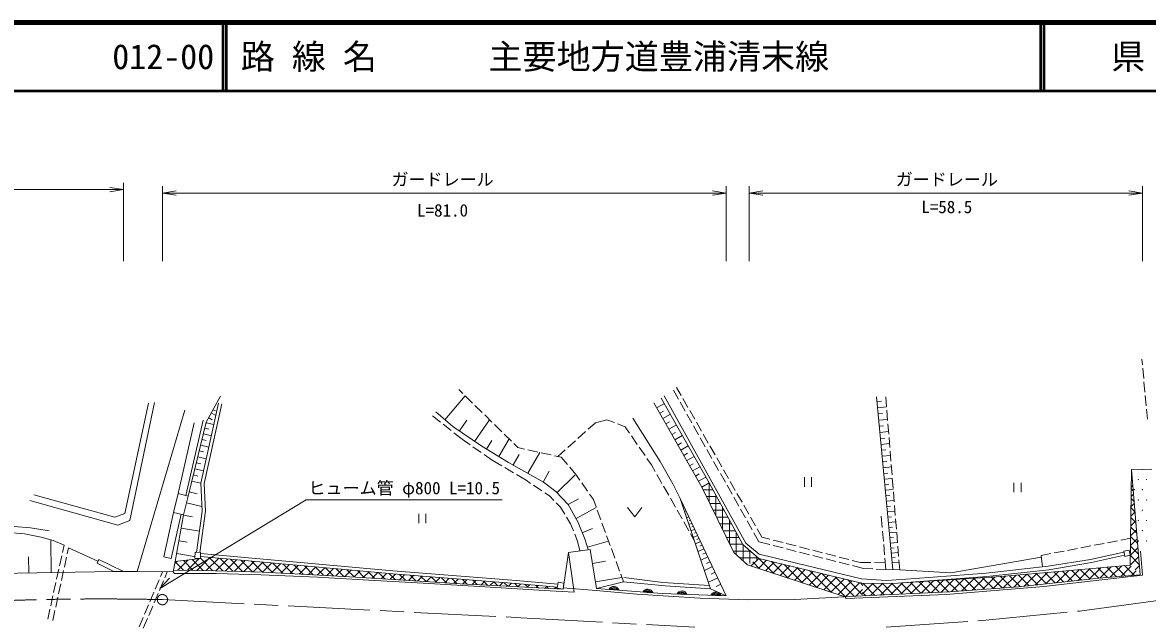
# Model space of a CAD drawing. Units: millimetres, scale not verified. Extents: x 40000 to 680000, y 20000 to 380000.
# Drawn here: x 148346 to 313458, y 292186 to 380000 of the extents above; entities that cross this region are included whole.
import ezdxf
from ezdxf.enums import TextEntityAlignment as Align

# ---------------------------------------------------------------- set-up
doc = ezdxf.new("R2010")
doc.units = ezdxf.units.MM
doc.header["$LTSCALE"] = 1000
doc.linetypes.add('CHAIN', pattern=[18.5, 12, -1.5, 3.5, -1.5])
for name, color, linetype, lineweight in [('M-BMK', 2, 'CHAIN', 13), ('M-STR-HTXT', 7, 'Continuous', 13), ('M-TTL', 2, 'Continuous', 140), ('M-TTL-LINE', 7, 'Continuous', 50), ('M-WORK', 1, 'Continuous', 13)]:
    doc.layers.add(name, color=color, linetype=linetype, lineweight=lineweight)
doc.layers.add('M-TTL-TXT', color=7, linetype='Continuous')
doc.styles.add('ＭＳ ゴシック', font='')
doc.styles.get('ＭＳ ゴシック').set_extended_font_data('MS Gothic')

# ---------------------------------------------------------------- blocks, each defined once
blk = doc.blocks.new('open_arrow')
at = {"color": 0, "linetype": 'Continuous', "lineweight": -2}
blk.add_lwpolyline([(7.5, 1.25), (0, 0), (7.5, -1.25)], dxfattribs=at)

msp = doc.modelspace()

# ---------------------------------------------------------------- hatches: boundary and pattern name
at = {"layer": 'M-WORK'}
h = msp.add_hatch(dxfattribs=at)
h.set_pattern_fill('USER', color=256, style=0, pattern_type=2)
h.set_pattern_definition([(45, (310925, 300456), (-707.11, 707.11), []), (135, (310925, 300456), (-707.11, -707.11), [])])
h.paths.add_polyline_path([(310925, 300456), (311125, 314469), (312404, 299044)])
h = msp.add_hatch(dxfattribs=at)
h.set_pattern_fill('USER', color=256, style=0, pattern_type=2)
h.set_pattern_definition([(0, (249106, 312497), (-0, 1000), []), (90, (249106, 312497), (-1000, 0), [])])
h.paths.add_polyline_path([(249106, 312497), (254087, 303466), (256405, 301441), (254771, 300487), (252733, 302285), (248040, 311885)])
h = msp.add_hatch(dxfattribs=at)
h.set_pattern_fill('USER', color=256, style=0, pattern_type=2)
h.set_pattern_definition([(45, (183574, 299412), (-707.107, 707.107), []), (135, (183574, 299412), (-707.107, -707.107), [])])
h.paths.add_polyline_path([(183574, 299412), (191069, 299039), (197214, 298701), (205082, 298186), (212594, 297724), (219335, 297360), (227682, 296934), (226840, 297063), (226864, 297220), (220743, 297734), (202679, 299173), (174462, 301700), (174446, 301410), (170776, 300960), (170517, 299730), (176665, 299625)])
h = msp.add_hatch(dxfattribs=at)
h.set_pattern_fill('USER', color=256, style=0, pattern_type=2)
h.set_pattern_definition([(45, (256405, 301441), (-707.107, 707.107), []), (135, (256405, 301441), (-707.107, -707.107), [])])
h.paths.add_polyline_path([(256405, 301441), (271724, 297738), (271564, 295927), (269082, 295799), (254771, 300487)])
h = msp.add_hatch(dxfattribs=at)
h.set_pattern_fill('USER', color=256, style=0, pattern_type=2)
h.set_pattern_definition([(45, (271724, 297738), (-707.107, 707.107), []), (135, (271724, 297738), (-707.107, -707.107), [])])
h.paths.add_polyline_path([(271724, 297738), (276839, 297818), (291251, 298724), (298218, 299337), (310925, 300456), (312404, 299044), (306303, 298511), (294528, 297259), (284458, 296540), (271564, 295927)])

# ---------------------------------------------------------------- linework, layer by layer
at = {"layer": 'M-BMK'}
for p, q in [((168880, 295386), (221467, 292736)), ((303460, 293708), (317007, 295506)), ((221467, 292736), (247029, 291345)), ((275108, 291370), (289734, 292369)), ((289734, 292369), (303460, 293708))]:
    msp.add_line(p, q, dxfattribs=at)
msp.add_circle((168880, 295386), 750, dxfattribs=at)
msp.add_arc((159877, -104512), 400000, 88.71026, 103.07457, dxfattribs=at)
at = {"layer": 'M-STR-HTXT'}
for p, q in [((73390, 355500), (163154, 355500)), ((163154, 345000), (163154, 356500)), ((168894, 345000), (168894, 356000)), ((168894, 355000), (251628, 355000)), ((251628, 345000), (251628, 356000)), ((255000, 345000), (255000, 356000)), ((255000, 355000), (312701, 355000)), ((312701, 345000), (312701, 356000)), ((168500, 297000), (169901, 298548))]:
    msp.add_line(p, q, dxfattribs=at)
msp.add_lwpolyline([(168500, 297000), (190000, 310000), (218750, 310000)], dxfattribs=at)
at = {"layer": 'M-TTL'}
msp.add_line((680000, 380000), (40000, 380000), dxfattribs=at)
at = {"layer": 'M-TTL-LINE'}
for p, q in [((177750, 380000), (177750, 370000)), ((178250, 380000), (178250, 370000)), ((297750, 380000), (297750, 370000)), ((298250, 380000), (298250, 370000)), ((40000, 370000), (680000, 370000))]:
    msp.add_line(p, q, dxfattribs=at)
at = {"layer": 'M-WORK'}
for p, q in [((312717, 329799), (312640, 330646)), ((312897, 327807), (312762, 329301)), ((313076, 325815), (312941, 327309)), ((210341, 321767), (213303, 325287)), ((212969, 325615), (212369, 326203)), ((243870, 326104), (244619, 324777)), ((244336, 326503), (245026, 325296)), ((313256, 323823), (313121, 325317)), ((163354, 308030), (166818, 324188)), ((167737, 324268), (164122, 307004)), ((177136, 324216), (174505, 312450)), ((177624, 324107), (175008, 312408)), ((175322, 321412), (177400, 325222)), ((214396, 324214), (213325, 325265)), ((215823, 322813), (214753, 323864)), ((241007, 324219), (248040, 311885)), ((241416, 323501), (242546, 324145)), ((249106, 312497), (242099, 324939)), ((242512, 325261), (254487, 303691)), ((244865, 324342), (245602, 323036)), ((245274, 324862), (246017, 323559)), ((276065, 299784), (273683, 325125)), ((273746, 324448), (274410, 324510)), ((273834, 323519), (275161, 323644)), ((275041, 325125), (275160, 323658)), ((165154, 299520), (172171, 323160)), ((175669, 322049), (176178, 321771)), ((176058, 322762), (176729, 322396)), ((176314, 323231), (176650, 323048)), ((208496, 322351), (209692, 321407)), ((208989, 322904), (211506, 320786)), ((217250, 321412), (216180, 322463)), ((237941, 322017), (241937, 315623)), ((241864, 322716), (242425, 323036)), ((242312, 321931), (243433, 322570)), ((245848, 322600), (246586, 321294)), ((246265, 323125), (247009, 321823)), ((273919, 322607), (274571, 322668)), ((275200, 323159), (275321, 321664)), ((313436, 321831), (313301, 323325)), ((171185, 310952), (173546, 321332)), ((174842, 321723), (172302, 310670)), ((172681, 310575), (175322, 321412)), ((175104, 320517), (175683, 320375)), ((175301, 321327), (176429, 321053)), ((210085, 321098), (211263, 320169)), ((211506, 320786), (215742, 317869)), ((212477, 320118), (213572, 321707)), ((214702, 318585), (216892, 321764)), ((218678, 320011), (217607, 321062)), ((231357, 320362), (232434, 321332)), ((232434, 321332), (234113, 321759)), ((234113, 321759), (235211, 321341)), ((235678, 321164), (236777, 320746)), ((236777, 320746), (237437, 319792)), ((242756, 321152), (243312, 321469)), ((243200, 320373), (244313, 321008)), ((246832, 320859), (247569, 319553)), ((247257, 321389), (248001, 320086)), ((274005, 321694), (275308, 321817)), ((274089, 320799), (274729, 320859)), ((275361, 321166), (275482, 319671)), ((174703, 318873), (175298, 318728)), ((174906, 319706), (176064, 319423)), ((211655, 319859), (212852, 318915)), ((212852, 318915), (214042, 318089)), ((216450, 317447), (217213, 318728)), ((218243, 316379), (219769, 318940)), ((220105, 318610), (219034, 319661)), ((228385, 317684), (229499, 318688)), ((229871, 319023), (230985, 320027)), ((237722, 319381), (238576, 318148)), ((243641, 319600), (244193, 319915)), ((244082, 318826), (245187, 319456)), ((247815, 319117), (248553, 317811)), ((248249, 319652), (248993, 318349)), ((274174, 319903), (275453, 320023)), ((274256, 319024), (274884, 319083)), ((275522, 319172), (275643, 317677)), ((174291, 317183), (174903, 317034)), ((174500, 318039), (175690, 317749)), ((214453, 317804), (215686, 316949)), ((215742, 317869), (219698, 315511)), ((221061, 317672), (220462, 318260)), ((222040, 317456), (221061, 317672)), ((223994, 317026), (222529, 317348)), ((226936, 316378), (228013, 317349)), ((238861, 317737), (239714, 316504)), ((244520, 318059), (245068, 318371)), ((244957, 317291), (246054, 317916)), ((248798, 317376), (249536, 316069)), ((249241, 317915), (249985, 316613)), ((274339, 318144), (275595, 318262)), ((274420, 317281), (275037, 317339)), ((275683, 317179), (275803, 315684)), ((173868, 315448), (174496, 315294)), ((174083, 316327), (175305, 316029)), ((216097, 316664), (217287, 315838)), ((217287, 315838), (218692, 315000)), ((219698, 315511), (224813, 312594)), ((220369, 315129), (221242, 316659)), ((222512, 313907), (224258, 316968)), ((225947, 316596), (224482, 316919)), ((227415, 316273), (226435, 316489)), ((228332, 315185), (227415, 316273)), ((239999, 316093), (240660, 315139)), ((241937, 315623), (243775, 312386)), ((245392, 316529), (245936, 316840)), ((245826, 315767), (246915, 316388)), ((249782, 315634), (250519, 314328)), ((250233, 316178), (250977, 314876)), ((274501, 316417), (275735, 316533)), ((274581, 315569), (275187, 315626)), ((173654, 314568), (174910, 314262)), ((219121, 314744), (220409, 313975)), ((220838, 313719), (222243, 312881)), ((224754, 312628), (225667, 314230)), ((229573, 313715), (228655, 314803)), ((230132, 312920), (229573, 313715)), ((240660, 315139), (241207, 314174)), ((241454, 313739), (242195, 312434)), ((246257, 315011), (246798, 315319)), ((246689, 314255), (247769, 314871)), ((247117, 313504), (247653, 313810)), ((250765, 313893), (251503, 312586)), ((251225, 314442), (251969, 313139)), ((274661, 314722), (275872, 314835)), ((274739, 313889), (275334, 313945)), ((275844, 315185), (275964, 313690)), ((311125, 314469), (310925, 300456)), ((311125, 314469), (314097, 314510)), ((312404, 299044), (311125, 314469)), ((173213, 312758), (174506, 312443)), ((173433, 313663), (174080, 313505)), ((174505, 312450), (174724, 308374)), ((175008, 312408), (175226, 308353)), ((222243, 312881), (222919, 312432)), ((223336, 312156), (224586, 311327)), ((224813, 312594), (226612, 311236)), ((226792, 311051), (229427, 313630)), ((231283, 311284), (230420, 312511)), ((243775, 312386), (244864, 310226)), ((247545, 312753), (248617, 313365)), ((248040, 311885), (249106, 312497)), ((254087, 303466), (249106, 312497)), ((251749, 312151), (252486, 310845)), ((252217, 312705), (252961, 311402)), ((263103, 313341), (263103, 311941)), ((264153, 311941), (264153, 313341)), ((274817, 313057), (276006, 313168)), ((274894, 312239), (275478, 312294)), ((276005, 313192), (276125, 311697)), ((293853, 312532), (293853, 311132)), ((294903, 311132), (294903, 312532)), ((150007, 310747), (161916, 307497)), ((171185, 310952), (170487, 308181)), ((172681, 310575), (171185, 310952)), ((171982, 307804), (172681, 310575)), ((172827, 311176), (173957, 310900)), ((225003, 311051), (225679, 310603)), ((225679, 310603), (226324, 309943)), ((226612, 311236), (228450, 309357)), ((232130, 310079), (231571, 310875)), ((242441, 312000), (243182, 310695)), ((248040, 311885), (252733, 302285)), ((253209, 310968), (253953, 309666)), ((274971, 311422), (276139, 311532)), ((275046, 310619), (275620, 310673)), ((276165, 311198), (276286, 309703)), ((162329, 306330), (149399, 309917)), ((172434, 309596), (174689, 309027)), ((226673, 309585), (227318, 308925)), ((227318, 308925), (227927, 307919)), ((228450, 309357), (229888, 306720)), ((228451, 309355), (229939, 310166)), ((229587, 307272), (232563, 308895)), ((232536, 308970), (232130, 310079)), ((237152, 308916), (238202, 307516)), ((238202, 307516), (239252, 308916)), ((243429, 310260), (244169, 308956)), ((249340, 296958), (244864, 310226)), ((244864, 310226), (251628, 295946)), ((245293, 309322), (245186, 309271)), ((245507, 308870), (245453, 308845)), ((252732, 310409), (253469, 309103)), ((254201, 309232), (254945, 307929)), ((275122, 309817), (276268, 309925)), ((275196, 309029), (275759, 309082)), ((276326, 309205), (276447, 307710)), ((161916, 307497), (163354, 308030)), ((170487, 308181), (169081, 301644)), ((170182, 301414), (171621, 307895)), ((170487, 308181), (171982, 307804)), ((170776, 300960), (171982, 307804)), ((171973, 307754), (173309, 307519)), ((174724, 308374), (173887, 302319)), ((175226, 308353), (174388, 302292)), ((206503, 307991), (206503, 306591)), ((207553, 306591), (207553, 307991)), ((228187, 307492), (228796, 306487)), ((233223, 307092), (232707, 308500)), ((244416, 308521), (245157, 307217)), ((245721, 308418), (245508, 308317)), ((245935, 307966), (245828, 307916)), ((246149, 307514), (245830, 307363)), ((253715, 308668), (254453, 307362)), ((255193, 307495), (255937, 306192)), ((274527, 305945), (274387, 307602)), ((275270, 308241), (276396, 308347)), ((275343, 307467), (275895, 307519)), ((276487, 307211), (276608, 305716)), ((147142, 306122), (149513, 305935)), ((149513, 305935), (152257, 305483)), ((164122, 307004), (162329, 306330)), ((171644, 305884), (174315, 305413)), ((228796, 306487), (229203, 305461)), ((229888, 306720), (230927, 304163)), ((230506, 305199), (232009, 305810)), ((233910, 305213), (233394, 306622)), ((245403, 306782), (246144, 305477)), ((246577, 306611), (246152, 306409)), ((246363, 307062), (246203, 306987)), ((247005, 305707), (246474, 305455)), ((246791, 306159), (246578, 306058)), ((254699, 306926), (255436, 305620)), ((256185, 305758), (256874, 304551)), ((275415, 306693), (276521, 306797)), ((275487, 305934), (276029, 305985)), ((148616, 305050), (145686, 305263)), ((151067, 304570), (148616, 305050)), ((152852, 304037), (151067, 304570)), ((152565, 299376), (152482, 304069)), ((154444, 303375), (152852, 304037)), ((171315, 304019), (172519, 303807)), ((229388, 304996), (229795, 303969)), ((229795, 303969), (230139, 302530)), ((230927, 304163), (231353, 302714)), ((231252, 303058), (234363, 303972)), ((234596, 303335), (234081, 304744)), ((246391, 305042), (246938, 304078)), ((247433, 304803), (246796, 304501)), ((247219, 305255), (246953, 305129)), ((247861, 303899), (247117, 303547)), ((247647, 304351), (247328, 304200)), ((255682, 305185), (256431, 303859)), ((256431, 303859), (258039, 303451)), ((256874, 304551), (258028, 304254)), ((258512, 304129), (259965, 303754)), ((274695, 303952), (274569, 305447)), ((275558, 305174), (276643, 305276)), ((275628, 304428), (276161, 304478)), ((276648, 305218), (276769, 303723)), ((307600, 303731), (309074, 304013)), ((309565, 304107), (310981, 304378)), ((154204, 302291), (154444, 303375)), ((155107, 302972), (154918, 302105)), ((159418, 301042), (155107, 302972)), ((173668, 302331), (173621, 301455)), ((174494, 302286), (173668, 302331)), ((174446, 301410), (174494, 302286)), ((228499, 302280), (227682, 296934)), ((228499, 302280), (231650, 302760)), ((229334, 296490), (228499, 302280)), ((231650, 302760), (232609, 297005)), ((235283, 301457), (234768, 302865)), ((248354, 302858), (247488, 302448)), ((248107, 303379), (247736, 303203)), ((248641, 302252), (248208, 302047)), ((252733, 302285), (254771, 300487)), ((256405, 301441), (254087, 303466)), ((254487, 303691), (256458, 302075)), ((258524, 303328), (259977, 302959)), ((260449, 303629), (261902, 303255)), ((260462, 302836), (261916, 302467)), ((262386, 303130), (263838, 302755)), ((262401, 302344), (263855, 301975)), ((264322, 302631), (265775, 302256)), ((274862, 301959), (274737, 303454)), ((275698, 303682), (276764, 303783)), ((275767, 302950), (276290, 302999)), ((275836, 302218), (276882, 302316)), ((276809, 303224), (276930, 301729)), ((299743, 302226), (301216, 302508)), ((301707, 302602), (303181, 302884)), ((303672, 302978), (305145, 303260)), ((305095, 301275), (309995, 302330)), ((305636, 303354), (307109, 303637)), ((310770, 302642), (309965, 302474)), ((309965, 302474), (310123, 301716)), ((310928, 301884), (310770, 302642)), ((312701, 298968), (312435, 302485)), ((149279, 299318), (149238, 301665)), ((153773, 300338), (154096, 301802)), ((154812, 301617), (154493, 300151)), ((159282, 300755), (159535, 301292)), ((161762, 299537), (159282, 300755)), ((159535, 301292), (163154, 299530)), ((169081, 301644), (170182, 301414)), ((170776, 300960), (170458, 299450)), ((174446, 301410), (170776, 300960)), ((170985, 302149), (173525, 301702)), ((173621, 301455), (174446, 301410)), ((174446, 301701), (202679, 299173)), ((174486, 302149), (202717, 299621)), ((231993, 300701), (233928, 301023)), ((235970, 299578), (235455, 300987)), ((248928, 301646), (247920, 301169)), ((249262, 300941), (248758, 300702)), ((271724, 297738), (256405, 301441)), ((256458, 302075), (271501, 298451)), ((264339, 301852), (265793, 301483)), ((266259, 302131), (267712, 301757)), ((266278, 301360), (267732, 300992)), ((268196, 301632), (269648, 301257)), ((268216, 300869), (269670, 300500)), ((270132, 301132), (271287, 300835)), ((271287, 300835), (272874, 300817)), ((273374, 300812), (274961, 300795)), ((275044, 299805), (274904, 301461)), ((275904, 301499), (276417, 301547)), ((275971, 300779), (276999, 300876)), ((276970, 301231), (277088, 299763)), ((284588, 299301), (297855, 301619)), ((297835, 301861), (299252, 302132)), ((298043, 300196), (297835, 301861)), ((298888, 300290), (305095, 301275)), ((298966, 299770), (305253, 300818)), ((305253, 300818), (310088, 301885)), ((310123, 301716), (310928, 301884)), ((142567, 299200), (161762, 299537)), ((153342, 298385), (153665, 299849)), ((154387, 299662), (154068, 298197)), ((161762, 299537), (165154, 299520)), ((165154, 299520), (170458, 299450)), ((168599, 298772), (168894, 299471)), ((169216, 298586), (169589, 299461)), ((170458, 299450), (170635, 299237)), ((176665, 299625), (170517, 299730)), ((170635, 299237), (176763, 299243)), ((183574, 299412), (176665, 299625)), ((176763, 299243), (183370, 299030)), ((183370, 299030), (191628, 298674)), ((191069, 299039), (183574, 299412)), ((197214, 298701), (191069, 299039)), ((202679, 299173), (220743, 297734)), ((202717, 299621), (220779, 298183)), ((236548, 298000), (236142, 299109)), ((249597, 300235), (248422, 299679)), ((249986, 299413), (249399, 299135)), ((254771, 300487), (269082, 295799)), ((270155, 300377), (271763, 299969)), ((271763, 299969), (273154, 299899)), ((273653, 299874), (275044, 299805)), ((275044, 299805), (277088, 299763)), ((277088, 299763), (284588, 299301)), ((279387, 298478), (289777, 299277)), ((289777, 299277), (298888, 300290)), ((289857, 298765), (298966, 299770)), ((298218, 299337), (291251, 298724)), ((310925, 300456), (298218, 299337)), ((298262, 297290), (312701, 298968)), ((306303, 298511), (312404, 299044)), ((152911, 296432), (153234, 297896)), ((153961, 297708), (153643, 296242)), ((167821, 296929), (168405, 298311)), ((168431, 296746), (169019, 298126)), ((191628, 298674), (199176, 298266)), ((205082, 298186), (197214, 298701)), ((199176, 298266), (207133, 297822)), ((212594, 297724), (205082, 298186)), ((207133, 297822), (217043, 297200)), ((219335, 297360), (212594, 297724)), ((227682, 296934), (219335, 297360)), ((220743, 297734), (226864, 297220)), ((220779, 298183), (226932, 297665)), ((226976, 297954), (226840, 297063)), ((227818, 297825), (226976, 297954)), ((227682, 296934), (227818, 297825)), ((232445, 297992), (236315, 298637)), ((232609, 297005), (236548, 298000)), ((236548, 298000), (242667, 297398)), ((242334, 297904), (236606, 298623)), ((249166, 297474), (242334, 297904)), ((242667, 297398), (249340, 296958)), ((250375, 298591), (249008, 297943)), ((250828, 297634), (250145, 297310)), ((271501, 298451), (275151, 298212)), ((276839, 297818), (271724, 297738)), ((275151, 298212), (279387, 298478)), ((276839, 297818), (289857, 298765)), ((291251, 298724), (276839, 297818)), ((283929, 296118), (298262, 297290)), ((284458, 296540), (294528, 297259)), ((294528, 297259), (306303, 298511)), ((152480, 294479), (152803, 295943)), ((153536, 295754), (153217, 294288)), ((167044, 295086), (167627, 296468)), ((167647, 294906), (168235, 296286)), ((217043, 297200), (224894, 296703)), ((224894, 296703), (229334, 296490)), ((226840, 297063), (227682, 296934)), ((227707, 297098), (232562, 296726)), ((232562, 296726), (238529, 296175)), ((238529, 296175), (247818, 295607)), ((247818, 295607), (254780, 295376)), ((249340, 296958), (251628, 295946)), ((261707, 295421), (271564, 295927)), ((269082, 295799), (269215, 295532)), ((269215, 295532), (283929, 296118)), ((271564, 295927), (284458, 296540)), ((152048, 292526), (152372, 293990)), ((166266, 293244), (166849, 294626)), ((166863, 293066), (167451, 294446)), ((254780, 295376), (261707, 295421)), ((153111, 293799), (152792, 292334)), ((165489, 291401), (166072, 292783)), ((166079, 291226), (166667, 292606))]:
    msp.add_line(p, q, dxfattribs=at)
msp.add_lwpolyline([(251628, 295946), (242224, 296266), (232609, 297005)], dxfattribs=at)
for centre in [(312115, 312997), (313315, 312997), (311515, 311497), (312715, 311497), (312115, 309997), (313315, 309997), (312715, 308497), (312115, 306997), (312715, 305497), (313315, 306997), (312115, 303997), (313315, 303997)]:
    msp.add_circle(centre, 22.5, dxfattribs=at)
for centre, radius, start, end in [((312715, 314497), 22.5, 197.86683, 343.72647), ((235130, 296498), 812, 18.22156, 152.98183), ((235130, 296498), 650, 24.33735, 146.86604), ((235130, 296498), 488, 35.47004, 135.73335), ((235130, 296498), 325, 69.65933, 101.54406), ((240115, 296114), 812, 18.22156, 152.98183), ((240115, 296114), 650, 24.33735, 146.86604), ((240115, 296114), 488, 35.47004, 135.73335), ((240115, 296114), 325, 69.65933, 101.54406), ((245121, 295855), 812, 20.67288, 155.43315), ((245121, 295855), 650, 26.78867, 149.31736), ((245121, 295855), 488, 37.92136, 138.18468), ((245121, 295855), 325, 72.11065, 103.99539), ((250118, 295685), 812, 20.67288, 155.43315), ((250118, 295685), 650, 26.78867, 149.31736), ((250118, 295685), 488, 37.92136, 138.18468), ((250118, 295685), 325, 72.11065, 103.99539)]:
    msp.add_arc(centre, radius, start, end, dxfattribs=at)

# ---------------------------------------------------------------- block references
at = {"layer": 'M-STR-HTXT', "xscale": 267, "yscale": 267, "rotation": 180}
for p in [(163154, 355500), (251628, 355000), (312701, 355000)]:
    msp.add_blockref('open_arrow', p, dxfattribs=at)
at = {"layer": 'M-STR-HTXT', "xscale": 267, "yscale": 267}
for p in [(168894, 355000), (255000, 355000)]:
    msp.add_blockref('open_arrow', p, dxfattribs=at)

# ---------------------------------------------------------------- texts
at = {"layer": 'M-STR-HTXT', "style": 'ＭＳ ゴシック'}
for s, p in [('ガードレール', (210000, 357000)), ('ガードレール', (284000, 357000)), ('ヒューム管 φ800 L=10.5', (204375, 311750))]:
    msp.add_text(s, height=1833, dxfattribs=at).set_placement(p, align=Align.MIDDLE_CENTER)
for s, p in [('L=81.0', (210000, 351000)), ('L=58.5', (284000, 351500))]:
    msp.add_text(s, height=1833, dxfattribs=at).set_placement(p, align=Align.BOTTOM_CENTER)
at = {"layer": 'M-TTL-TXT', "style": 'ＭＳ ゴシック'}
for s, p in [('012-00', (161521, 375000)), ('路 線 名', (180380, 375000)), ('主要地方道豊浦清末線', (216734, 375000))]:
    msp.add_text(s, height=3666, dxfattribs=at).set_placement(p, align=Align.MIDDLE_LEFT)
msp.add_text('県\u3000名', height=3666, dxfattribs=at).set_placement((315625, 375000), align=Align.MIDDLE_CENTER)

doc.saveas('drawing.dxf')
